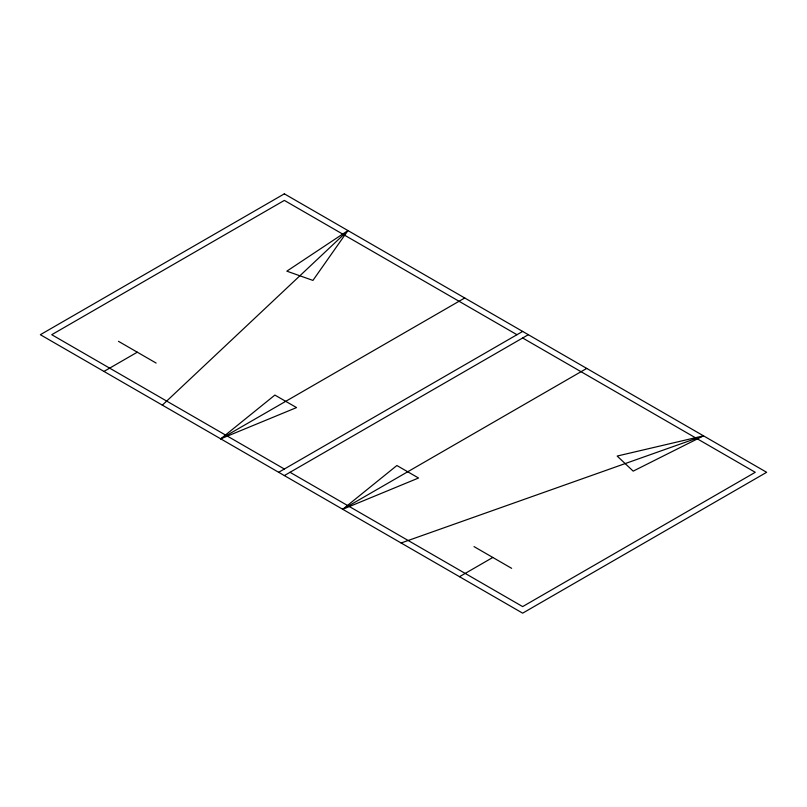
<?xml version="1.0" encoding="UTF-8"?>
<svg xmlns="http://www.w3.org/2000/svg" width="807" height="807" viewBox="0 0 807 807"><rect width="100%" height="100%" fill="white"/><g stroke="black" fill="none" stroke-linecap="round" stroke-linejoin="round"><path stroke-width="1.21" d="M347.958 230.57L312.934 280.412L286.828 271.162L347.958 230.57L162.348 405.144M220.735 438.847L274.884 395.077L296.552 407.585L220.735 438.847L464.731 297.985M342.733 509.288L396.883 465.518L418.551 478.016L342.733 509.288L586.729 368.416M103.962 371.432L137.291 352.195M278.657 472.297L522.654 331.425M284.346 475.575L528.343 334.703M459.496 576.702L492.825 557.455M703.492 435.83L633.182 471.127L617.163 456.056L703.492 435.83L401.119 542.99M516.954 334.703L284.346 200.408L51.739 334.703L284.346 469.008M522.654 337.992L755.261 472.297L522.654 606.592L290.046 472.297M118.468 341.321L156.114 363.059M474.002 546.591L511.648 568.33M284.346 193.841L40.35 334.703L522.654 613.159L766.65 472.297L284.346 193.841"/></g></svg>
